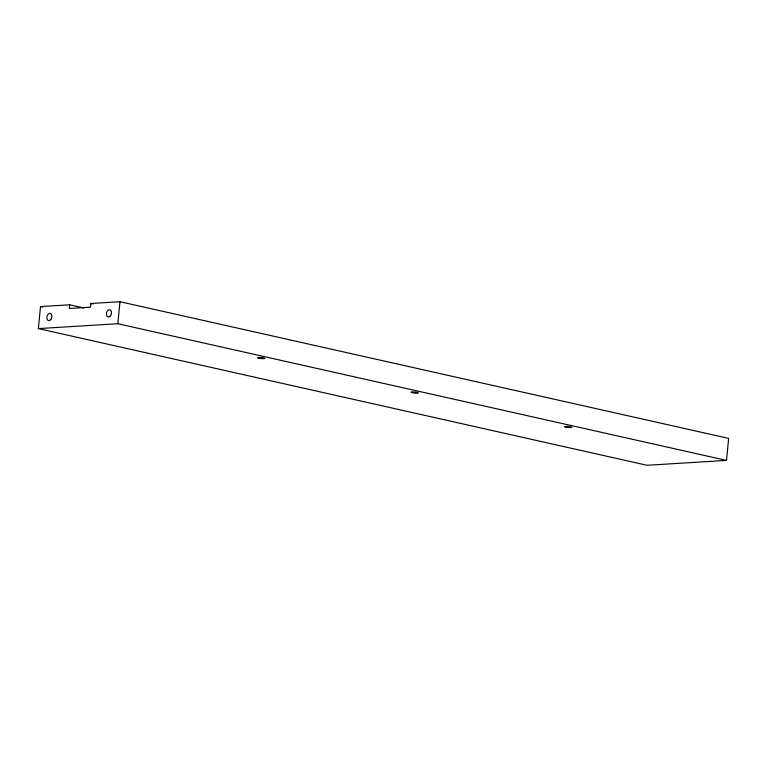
<?xml version="1.0" encoding="UTF-8"?>
<svg xmlns="http://www.w3.org/2000/svg" width="767" height="767" viewBox="0 0 767 767"><rect width="100%" height="100%" fill="white"/><g stroke="black" fill="none" stroke-linecap="round" stroke-linejoin="round"><path stroke-width="1.15" d="M69.663 304.806L69.298 308.468L90.458 307.174L90.822 303.502L119.978 301.719L728.65 438.398L726.493 460.411L647.022 465.281L38.35 328.602L40.507 306.589L69.663 304.806L83.68 307.95M38.35 328.602L117.821 323.722L119.978 301.719M90.822 303.502L93.162 304.029M117.821 323.722L726.493 460.411M40.507 306.589L42.847 307.116M110.467 315.812A3.72 2.435 -77.3 0 0 109.949 309.743A3.72 2.435 -77.3 0 0 106.469 314.422A3.72 2.435 -77.3 0 0 110.467 315.812M50.862 319.475A3.72 2.435 -77.3 0 0 50.354 313.406A3.72 2.435 -77.3 0 0 46.873 318.084A3.72 2.435 -77.3 0 0 50.862 319.475M258.68 358.189A3.72 0.527 5.6 0 0 264.788 358.496A3.72 0.527 5.6 0 0 260.023 357.432A3.72 0.527 5.6 0 0 258.68 358.189M412.224 392.675A3.72 0.527 5.6 0 0 418.331 392.982A3.72 0.527 5.6 0 0 413.566 391.908A3.72 0.527 5.6 0 0 412.224 392.675M565.768 427.152A3.72 0.527 5.6 0 0 571.875 427.459A3.72 0.527 5.6 0 0 567.11 426.394A3.72 0.527 5.6 0 0 565.768 427.152"/></g></svg>
